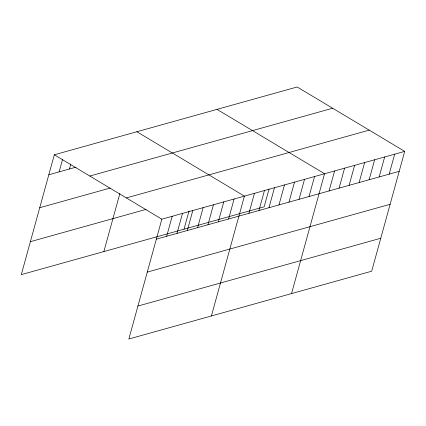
<?xml version="1.0" encoding="UTF-8"?>
<svg xmlns="http://www.w3.org/2000/svg" width="426" height="426" viewBox="0 0 426 426"><rect width="100%" height="100%" fill="white"/><g stroke="black" fill="none" stroke-linecap="round" stroke-linejoin="round"><path stroke-width="0.64" d="M404.7 151.374L161.848 219.177L128.838 339.011L371.69 271.208L404.7 151.374L297.162 86.989L54.31 154.792L21.3 274.626L264.152 206.823L269.03 189.128M59.123 171.891L62.563 159.404M69.449 169.005L70.822 164.015M103.869 251.574L119.876 193.473M166.667 236.276L172.168 216.296M176.987 233.395L182.488 213.415M184.011 229.199L189.053 210.891M187.307 230.509L192.808 210.535M197.627 227.628L203.133 207.648M207.952 224.747L213.453 204.768M218.272 221.866L223.772 201.887M228.592 218.985L234.098 199.006M211.408 315.959L244.417 196.125L136.879 131.74M248.933 213.304L254.434 193.329M258.949 210.508L264.45 190.529M268.966 207.712L274.472 187.733M278.982 204.917L284.488 184.937M289.004 202.121L294.504 182.142M299.02 199.32L304.521 179.341M309.036 196.524L314.542 176.545M291.549 293.583L324.559 173.749L217.02 109.365M329.074 190.933L334.575 170.954M339.091 188.132L344.591 168.158M349.107 185.337L354.613 165.357M359.129 182.541L364.629 162.562M369.145 179.745L374.646 159.766M379.161 176.944L384.662 156.97M389.178 174.149L394.684 154.169M48.804 174.772L76.126 167.141M89.795 176.039L332.647 108.236M39.73 207.723L110.153 188.058M126.357 197.93L369.214 130.127M30.379 241.675L146.129 209.358M156.342 239.156L399.199 171.353M147.268 272.107L390.12 204.304M137.917 306.06L380.769 238.256M54.31 154.792L161.848 219.177"/></g></svg>
